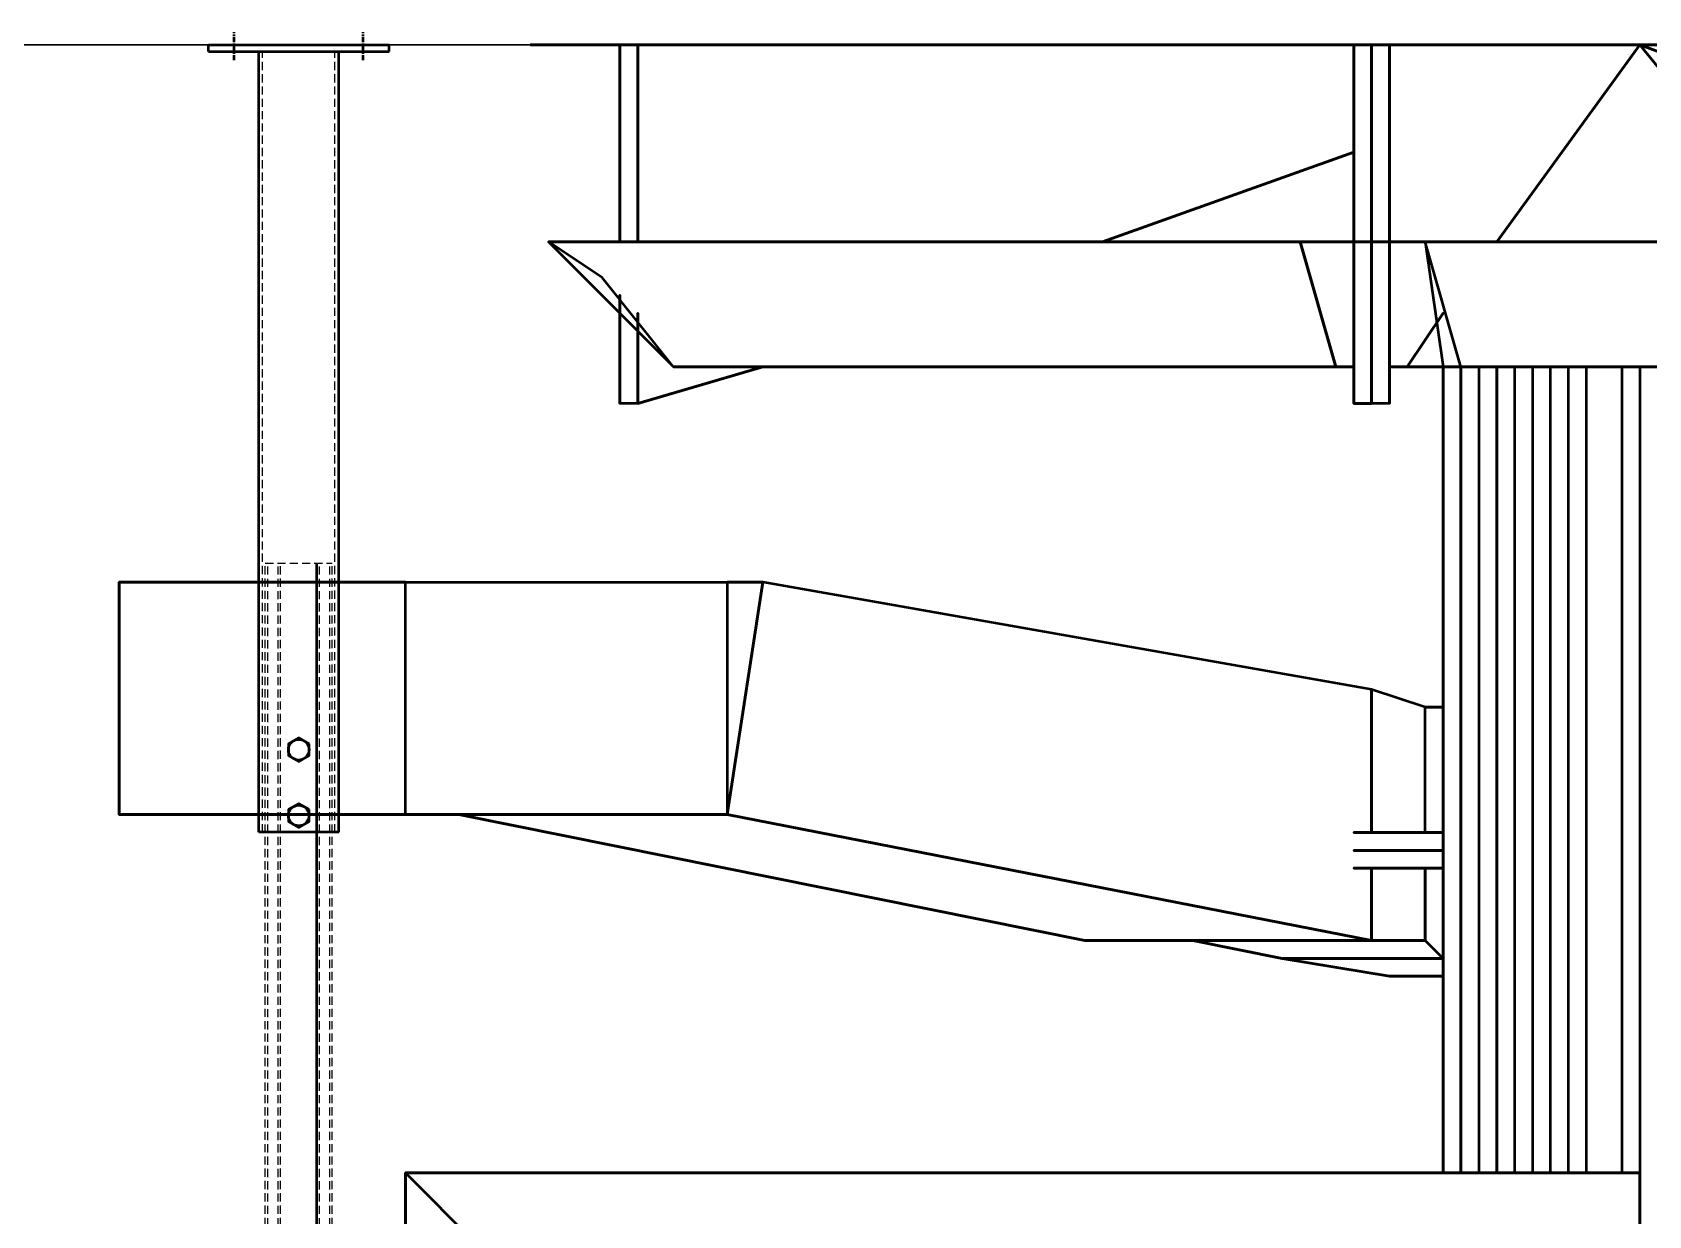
# Model space of a CAD drawing. Header units: millimetres. Extents: x 0 to 461941, y -159644 to 4828.
# Drawn here: x 234305 to 235558, y -155305 to -154388 of the extents above; entities that cross this region are included whole.
import ezdxf

# ---------------------------------------------------------------- set-up
doc = ezdxf.new("R2010")
doc.units = ezdxf.units.MM
for name, pattern in [('Xref Conv Decant In$0$AM_ISO02W050', [7.5, 6, -1.5]), ('Xref Conv Decant In$0$CENTER', [7, 4, -1, 1, -1]), ('Xref Conv Decant In$0$HIDDEN', [9.525, 6.35, -3.175])]:
    doc.linetypes.add(name, pattern=pattern)
for name, color, linetype in [('AM_BOR', 4, 'Continuous'), ('Xref Conv Decant Empty Tote$0$B', 4, 'Continuous'), ('Xref Conv Decant In$0$P_Number1', 4, 'Continuous'), ('Xref Conv Decant Product Tote$0$B', 4, 'Continuous')]:
    doc.layers.add(name, color=color, linetype=linetype)
doc.layers.add('Xref Conv Decant In$0$Conv Decant In Out', color=5, linetype='Continuous', lineweight=50)
doc.layers.add('Xref Conv Decant In$0$Hidden', color=9, linetype='Xref Conv Decant In$0$AM_ISO02W050', lineweight=25)

# ---------------------------------------------------------------- blocks, each defined once
blk = doc.blocks.new('Xref Conv Decant Empty Tote')
at = {"layer": 'Xref Conv Decant Empty Tote$0$B'}
blk.add_line((242903.7, -154397.6), (134788.8, -154397.6), dxfattribs=at)
blk = doc.blocks.new('Xref Conv Decant Product Tote')
at = {"layer": 'Xref Conv Decant Product Tote$0$B'}
blk.add_line((242903.7, -154397.6), (134788.8, -154397.6), dxfattribs=at)
blk = doc.blocks.new('*U452')
at = {"linetype": 'Continuous'}
for p, q in [((0, 0), (0, -59.2)), ((0, 0), (235, 0)), ((235, 0), (235, -59.2)), ((79.4, -141.4), (8.5, -78.2)), ((155.6, -141.4), (226.5, -78.2)), ((91.5, -136.4), (91.5, -287)), ((103.5, -136.4), (103.5, -1227)), ((131.5, -136.4), (131.5, -287)), ((143.5, -136.4), (143.5, -287)), ((79.4, -141.4), (155.6, -141.4)), ((86.5, -1018.5), (148.5, -1018.5)), ((86.5, -1018.5), (86.5, -1623.5)), ((148.5, -1018.5), (148.5, -1623.5)), ((187.5, -1623.5), (47.5, -1623.5)), ((47.5, -1623.5), (47.5, -1628.5)), ((187.5, -1623.5), (187.5, -1628.5)), ((187.5, -1628.5), (47.5, -1628.5))]:
    blk.add_line(p, q, dxfattribs=at)
for p, q in [((6.9, 7.5), (6.9, 2)), ((6.9, 2), (25.4, 2)), ((9.2, 9), (11.5, 9)), ((11.5, 9), (11.5, 2)), ((11.5, 9), (20.8, 9)), ((20.8, 9), (20.8, 2)), ((20.8, 9), (23.1, 9)), ((25.4, 7.5), (25.4, 2)), ((88, 7.5), (88, 2)), ((88, 2), (106.5, 2)), ((90.3, 9), (92.6, 9)), ((92.6, 9), (92.6, 2)), ((92.6, 9), (101.8, 9)), ((101.8, 9), (101.8, 2)), ((101.8, 9), (104.2, 9)), ((106.5, 7.5), (106.5, 2)), ((128.5, 7.5), (128.5, 2)), ((128.5, 2), (147, 2)), ((130.8, 9), (133.2, 9)), ((133.2, 9), (133.2, 2)), ((133.2, 9), (142.4, 9)), ((142.4, 9), (142.4, 2)), ((142.4, 9), (144.7, 9)), ((147, 7.5), (147, 2)), ((209.6, 7.5), (209.6, 2)), ((209.6, 2), (228.1, 2)), ((211.9, 9), (214.2, 9)), ((214.2, 9), (214.2, 2)), ((214.2, 9), (223.5, 9)), ((223.5, 9), (223.5, 2)), ((223.5, 9), (225.8, 9)), ((228.1, 7.5), (228.1, 2)), ((117.5, -109.3), (111.1, -113)), ((123.9, -113), (117.5, -109.3)), ((111.1, -113), (111.1, -120.4)), ((111.1, -120.4), (117.5, -124.1)), ((117.5, -124.1), (123.9, -120.4)), ((123.9, -120.4), (123.9, -113))]:
    blk.add_line(p, q)
at = {"linetype": 'Xref Conv Decant In$0$CENTER'}
for p, q in [((67.5, -1616.7), (67.5, -1638.3)), ((167.5, -1616.7), (167.5, -1638.3))]:
    blk.add_line(p, q, dxfattribs=at)
for points in [[(111.1, -69.4), (117.5, -73.1), (123.9, -69.4), (123.9, -62), (117.5, -58.3), (111.1, -62)], [(109.5, -1036.1), (117.5, -1040.7), (125.5, -1036.1), (125.5, -1026.9), (117.5, -1022.3), (109.5, -1026.9)], [(109.5, -1087.1), (117.5, -1091.7), (125.5, -1087.1), (125.5, -1077.9), (117.5, -1073.3), (109.5, -1077.9)]]:
    blk.add_lwpolyline(points, close=True)
for centre, radius in [((117.5, -65.7), 8.4), ((117.5, -65.7), 6.4), ((117.5, -116.7), 8.4), ((117.5, -116.7), 6.4), ((117.5, -1031.5), 8), ((117.5, -1082.5), 8)]:
    blk.add_circle(centre, radius)
at = {"linetype": 'Continuous'}
blk.add_circle((181.8, -65.7), 3.6, dxfattribs=at)
for centre, radius, start, end in [((9.2, 6.5), 2.53, 23.991, 156.009), ((16.1, 1.1), 7.86, 54.0166, 125.9834), ((23.1, 6.5), 2.53, 23.991, 156.009), ((90.3, 6.5), 2.53, 23.991, 156.009), ((97.2, 1.1), 7.86, 54.0166, 125.9834), ((104.2, 6.5), 2.53, 23.991, 156.009), ((130.8, 6.5), 2.53, 23.991, 156.009), ((137.8, 1.1), 7.86, 54.0166, 125.9834), ((144.7, 6.5), 2.53, 23.991, 156.009), ((211.9, 6.5), 2.53, 23.991, 156.009), ((218.8, 1.1), 7.86, 54.0166, 125.9834), ((225.8, 6.5), 2.53, 23.991, 156.009)]:
    blk.add_arc(centre, radius, start, end)
for centre, radius, start, end in [((25.4, -59.2), 25.4, 180, 228.2691), ((209.6, -59.2), 25.4, 311.7309, 0), ((88.7, -104.7), 4.4, 45, 225), ((116.3, -77.6), 43.1, 224.5473, 271.6144), ((117.5, -75.9), 36.4, 225, 270), ((117.5, -75.9), 36.4, 270, 315), ((118.7, -77.6), 43.1, 268.3856, 315.4527), ((146.3, -104.7), 4.4, 315, 135)]:
    blk.add_arc(centre, radius, start, end, dxfattribs=at)
at = {"layer": 'Xref Conv Decant In$0$Hidden', "linetype": 'Xref Conv Decant In$0$HIDDEN'}
for p, q in [((11.1, -17), (11.1, 2)), ((12.1, -18), (12.1, 2)), ((20.1, -18), (20.1, 2)), ((21.1, -17), (21.1, 2)), ((92.2, -17), (92.2, 2)), ((93.2, -18), (93.2, 2)), ((101.2, -18), (101.2, 2)), ((102.2, -17), (102.2, 2)), ((132.8, -17), (132.8, 2)), ((133.8, -18), (133.8, 2)), ((141.8, -18), (141.8, 2)), ((142.8, -17), (142.8, 2)), ((213.8, -17), (213.8, 2)), ((214.8, -18), (214.8, 2)), ((222.8, -18), (222.8, 2)), ((223.8, -17), (223.8, 2)), ((0, -3), (235, -3)), ((12.1, -18), (11.1, -17)), ((11.1, -17), (21.1, -17)), ((12.1, -18), (20.1, -18)), ((20.1, -18), (21.1, -17)), ((91.5, -18), (91.5, -158.8)), ((91.5, -18), (143.5, -18)), ((92.2, -17), (102.2, -17)), ((93.2, -18), (92.2, -17)), ((93.2, -18), (101.2, -18)), ((93.5, -18), (93.5, -1227)), ((101.2, -18), (102.2, -17)), ((101.5, -18), (101.5, -1227)), ((103.5, -18), (103.5, -158.8)), ((131.5, -18), (131.5, -158.8)), ((132.8, -17), (142.8, -17)), ((133.8, -18), (132.8, -17)), ((133.5, -18), (133.5, -1227)), ((133.8, -18), (141.8, -18)), ((141.5, -18), (141.5, -1227)), ((141.8, -18), (142.8, -17)), ((143.5, -18), (143.5, -158.8)), ((213.8, -17), (223.8, -17)), ((214.8, -18), (213.8, -17)), ((214.8, -18), (222.8, -18)), ((222.8, -18), (223.8, -17)), ((96.5, -118), (138.5, -118)), ((96.5, -120), (138.5, -120)), ((91.5, -128), (91.5, -173)), ((93.5, -128), (93.5, -173)), ((141.5, -128), (141.5, -173)), ((143.5, -128), (143.5, -173)), ((91.5, -142), (91.5, -1227)), ((103.5, -142), (103.5, -287)), ((131.5, -142), (131.5, -1227)), ((143.5, -142), (143.5, -1227)), ((101.5, -170), (101.5, -173)), ((101.5, -170), (103.5, -170)), ((103.5, -170), (103.5, -173)), ((131.5, -170), (131.5, -173)), ((131.5, -170), (133.5, -170)), ((133.5, -170), (131.5, -170)), ((133.5, -170), (133.5, -173)), ((133.5, -170), (133.5, -173)), ((96.5, -176), (98.5, -176)), ((98.5, -178), (96.5, -178)), ((138.5, -176), (136.5, -176)), ((136.5, -178), (138.5, -178)), ((96.5, -643), (138.5, -643)), ((96.5, -645), (138.5, -645)), ((91.5, -653), (91.5, -698)), ((93.5, -653), (93.5, -698)), ((141.5, -653), (141.5, -698)), ((143.5, -653), (143.5, -698)), ((96.5, -701), (98.5, -701)), ((101.5, -695), (103.5, -695)), ((101.5, -695), (101.5, -698)), ((103.5, -695), (103.5, -698)), ((133.5, -695), (131.5, -695)), ((131.5, -695), (133.5, -695)), ((131.5, -695), (131.5, -698)), ((133.5, -695), (133.5, -698)), ((133.5, -695), (133.5, -698)), ((138.5, -701), (136.5, -701)), ((98.5, -703), (96.5, -703)), ((136.5, -703), (138.5, -703)), ((89.5, -1018.5), (89.5, -1623.5)), ((145.5, -1018.5), (145.5, -1623.5)), ((143.5, -1227), (91.5, -1227))]:
    blk.add_line(p, q, dxfattribs=at)
at = {"layer": 'Xref Conv Decant In$0$Hidden', "linetype": 'Xref Conv Decant In$0$CENTER'}
for p, q in [((16.1, 10.6), (16.1, -9.3)), ((97.2, -8.6), (97.2, 11.3)), ((97.2, 10.6), (97.2, -9.3)), ((137.8, -8.6), (137.8, 11.3)), ((218.8, -8.6), (218.8, 11.3))]:
    blk.add_line(p, q, dxfattribs=at)
at = {"layer": 'Xref Conv Decant In$0$Hidden'}
for p, q in [((16.1, 8.6), (16.1, -11.3)), ((97.2, 8.6), (97.2, -11.3)), ((137.8, 8.6), (137.8, -11.3)), ((218.8, 8.6), (218.8, -11.3))]:
    blk.add_line(p, q, dxfattribs=at)
for points in [[(6.9, -5), (4.9, -3)], [(27.4, -3), (4.9, -3)], [(25.4, -5), (6.9, -5)], [(6.9, -10.5), (6.9, -5)], [(23.1, -12), (20.8, -12), (11.5, -12), (9.2, -12)], [(11.5, -12), (11.5, -5)], [(20.8, -12), (20.8, -5)], [(27.4, -3), (25.4, -5)], [(25.4, -10.5), (25.4, -5)], [(88, -5), (86, -3)], [(108.5, -3), (86, -3)], [(106.5, -5), (88, -5)], [(88, -10.5), (88, -5)], [(104.2, -12), (101.8, -12), (92.6, -12), (90.3, -12)], [(92.6, -12), (92.6, -5)], [(101.8, -12), (101.8, -5)], [(108.5, -3), (106.5, -5)], [(106.5, -10.5), (106.5, -5)], [(128.5, -5), (126.5, -3)], [(149, -3), (126.5, -3)], [(147, -5), (128.5, -5)], [(128.5, -10.5), (128.5, -5)], [(144.7, -12), (142.4, -12), (133.2, -12), (130.8, -12)], [(133.2, -12), (133.2, -5)], [(142.4, -12), (142.4, -5)], [(149, -3), (147, -5)], [(147, -10.5), (147, -5)], [(209.6, -5), (207.6, -3)], [(230.1, -3), (207.6, -3)], [(228.1, -5), (209.6, -5)], [(209.6, -10.5), (209.6, -5)], [(225.8, -12), (223.5, -12), (214.2, -12), (211.9, -12)], [(214.2, -12), (214.2, -5)], [(223.5, -12), (223.5, -5)], [(230.1, -3), (228.1, -5)], [(228.1, -10.5), (228.1, -5)]]:
    blk.add_lwpolyline(points, dxfattribs=at)
for centre, radius, start, end in [((9.2, -9.5), 2.53, 203.991, 336.009), ((16.1, -4.1), 7.86, 234.0166, 305.9834), ((23.1, -9.5), 2.53, 203.991, 336.009), ((90.3, -9.5), 2.53, 203.991, 336.009), ((97.2, -4.1), 7.86, 234.0166, 305.9834), ((104.2, -9.5), 2.53, 203.991, 336.009), ((130.8, -9.5), 2.53, 203.991, 336.009), ((137.8, -4.1), 7.86, 234.0166, 305.9834), ((144.7, -9.5), 2.53, 203.991, 336.009), ((211.9, -9.5), 2.53, 203.991, 336.009), ((218.8, -4.1), 7.86, 234.0166, 305.9834), ((225.8, -9.5), 2.53, 203.991, 336.009)]:
    blk.add_arc(centre, radius, start, end, dxfattribs=at)
at = {"layer": 'Xref Conv Decant In$0$Hidden', "linetype": 'Xref Conv Decant In$0$HIDDEN'}
for centre, radius, start, end in [((96.5, -123), 5, 90, 180), ((96.5, -123), 3, 90, 180), ((138.5, -123), 5, 0, 90), ((138.5, -123), 3, 0, 90), ((96.5, -173), 5, 180, 270), ((96.5, -173), 5, 180, 270), ((96.5, -173), 3, 180, 270), ((98.5, -173), 3, 270, 0), ((98.5, -173), 5, 270, 0), ((136.5, -173), 5, 180, 270), ((136.5, -173), 3, 180, 270), ((138.5, -173), 5, 270, 0), ((138.5, -173), 3, 270, 0), ((96.5, -648), 5, 90, 180), ((96.5, -648), 3, 90, 180), ((138.5, -648), 5, 0, 90), ((138.5, -648), 3, 0, 90), ((96.5, -698), 5, 180, 270), ((96.5, -698), 5, 180, 270), ((96.5, -698), 3, 180, 270), ((98.5, -698), 5, 270, 0), ((98.5, -698), 3, 270, 0), ((136.5, -698), 5, 180, 270), ((136.5, -698), 3, 180, 270), ((138.5, -698), 3, 270, 0), ((138.5, -698), 5, 270, 0)]:
    blk.add_arc(centre, radius, start, end, dxfattribs=at)
blk = doc.blocks.new('Xref Conv Decant In$0$spiralelevationmo')
at = {"flags": 128}
for points in [[(0, 929.3), (-901, 929.3), (-901, 1637), (-901, 929.3), (-956.4, 873.9), (-956.4, 1637), (-956.4, 873.9)], [(-956.4, 873.9), (-901, 929.3), (-901, 1637)], [(-152.4, 249.3), (-152.4, 873.9)], [(-124.7, 249.3), (-124.7, 873.9)], [(-124.7, 249.3), (-124.7, 873.9)], [(-97, 249.3), (-97, 873.9)], [(-97, 249.3), (-97, 873.9)], [(-83.1, 249.3), (-83.1, 873.9)], [(-83.1, 249.3), (-83.1, 873.9)], [(-69.3, 249.3), (-69.3, 873.9)], [(-69.3, 249.3), (-69.3, 873.9)], [(-55.4, 249.3), (-55.4, 873.9)], [(-55.4, 249.3), (-55.4, 873.9)], [(-41.6, 249.3), (-41.6, 873.9)], [(-41.6, 249.3), (-41.6, 873.9)], [(-13.9, 249.3), (-13.9, 873.9)], [(-13.9, 249.3), (-13.9, 873.9)], [(0, 249.3), (0, 873.9)], [(0, 249.3), (0, 873.9)], [(-193.9, 721.5), (-152.4, 721.5), (-193.9, 721.5), (-277, 707.7)], [(-152.4, 721.5), (-193.9, 721.5)], [(-277, 707.7), (-346.3, 693.8), (-277, 707.7), (-152.4, 707.7), (-166.2, 693.8), (-166.2, 637.8)], [(-166.2, 637.8), (-166.2, 693.8), (-152.4, 707.7), (-277, 707.7), (-346.3, 693.8)], [(-207.8, 637.8), (-207.8, 693.8), (-166.2, 693.8), (-346.3, 693.8), (-430, 693.8), (-914.9, 596.3)], [(-430, 693.8), (-207.8, 693.8), (-707.1, 596.3)], [(-166.2, 610.1), (-166.2, 513.1), (-207.8, 499.3), (-679.4, 416.2), (-707.1, 596.3), (-207.8, 693.8), (-430, 693.8), (-346.3, 693.8)], [(-430, 693.8), (-346.3, 693.8), (-166.2, 693.8), (-207.8, 693.8), (-207.8, 637.8)], [(-152.4, 637.8), (-221.6, 637.8)], [(-152.4, 637.8), (-207.8, 637.8)], [(-152.4, 624), (-221.6, 624)], [(-207.8, 610.1), (-207.8, 499.3), (-679.4, 416.2), (-707.1, 596.3)], [(-152.4, 610.1), (-207.8, 610.1)], [(-152.4, 513.1), (-166.2, 513.1), (-207.8, 499.3), (-207.8, 610.1)], [(-166.2, 610.1), (-166.2, 513.1), (-152.4, 513.1)], [(-956.4, 596.3), (-1178.1, 596.3), (-1178.1, 416.2), (-956.4, 416.2), (-707.1, 416.2)], [(-1178.1, 596.3), (-1178.1, 416.2), (-956.4, 416.2)], [(-956.4, 596.3), (-707.1, 596.3)], [(-956.4, 596.3), (-956.4, 416.2)], [(-707.1, 596.3), (-679.4, 416.2)], [(-776.3, 277.7), (-790.2, 277.7)], [(-776.3, 277.7), (-790.2, 277.7)], [(-790.2, 277.7), (-790.2, 193.9)], [(-776.3, 207.8), (-776.3, 277.7)], [(-776.3, 221.6), (-776.3, 277.7)], [(-207.8, 277.7), (-207.8, 152.4), (-207.8, 0), (-207.8, 152.4), (-207.8, 277.7), (-221.6, 277.7), (-207.8, 277.7), (-207.8, 152.4)], [(-207.8, 152.4), (-207.8, 0), (-207.8, 152.4), (-207.8, 277.7)], [(-193.9, 152.4), (-193.9, 277.7), (-207.8, 277.7)], [(-193.9, 277.7), (-193.9, 152.4), (-193.9, 0), (-193.9, 152.4), (-193.9, 277.7), (-207.8, 277.7)], [(-193.9, 152.4), (-193.9, 277.7)], [(-193.9, 0), (-193.9, 152.4), (-193.9, 277.7)], [(-748.6, 249.3), (-804, 180.1), (-845.6, 152.4), (-263.2, 152.4), (-845.6, 152.4)], [(-748.6, 249.3), (-845.6, 152.4), (-263.2, 152.4)], [(-138.5, 249.3), (-166.2, 152.4), (13.9, 152.4), (-166.2, 152.4), (-263.2, 152.4), (-235.5, 249.3)], [(-235.5, 249.3), (-263.2, 152.4), (-166.2, 152.4), (-152.4, 249.3)], [(-235.5, 249.3), (-263.2, 152.4), (-166.2, 152.4)], [(-221.6, 249.3), (-235.5, 249.3)], [(13.9, 249.3), (-138.5, 249.3), (-166.2, 152.4), (13.9, 152.4), (-166.2, 152.4), (-152.4, 249.3), (-193.9, 249.3)], [(-776.3, 0), (-776.3, 152.4)], [(-221.6, 152.4), (-221.6, 0)], [(-762.5, 0), (-776.3, 0), (-790.2, 0), (-859.5, 0), (-776.3, 0)], [(-790.2, 0), (-776.3, 0)], [(-790.2, 0), (-776.3, 0)], [(-97, 0), (-69.3, 0), (-97, 0), (-332.5, 0)]]:
    blk.add_lwpolyline(points, dxfattribs=at)
for points in [[(-956.4, 873.9), (-956.4, 1637)], [(-956.4, 873.9), (0, 873.9), (0, 929.3), (-901, 929.3), (0, 929.3), (0, 873.9)], [(-956.4, 873.9), (0, 873.9)], [(-152.4, 873.9), (-152.4, 249.3)], [(-152.4, 873.9), (-152.4, 249.3)], [(-152.4, 873.9), (-152.4, 249.3)], [(-138.5, 873.9), (-138.5, 249.3)], [(-138.5, 873.9), (-138.5, 249.3)], [(-110.8, 873.9), (-110.8, 249.3)], [(-110.8, 873.9), (-110.8, 249.3)], [(-277, 707.7), (-193.9, 721.5)], [(-152.4, 721.5), (-193.9, 721.5)], [(-430, 693.8), (-914.9, 596.3)], [(-221.6, 637.8), (-152.4, 637.8)], [(-221.6, 637.8), (-152.4, 637.8)], [(-221.6, 637.8), (-152.4, 637.8)], [(-221.6, 637.8), (-152.4, 637.8)], [(-152.4, 637.8), (-221.6, 637.8)], [(-152.4, 637.8), (-207.8, 637.8)], [(-207.8, 637.8), (-152.4, 637.8)], [(-207.8, 637.8), (-152.4, 637.8)], [(-207.8, 637.8), (-152.4, 637.8)], [(-221.6, 624), (-152.4, 624)], [(-221.6, 624), (-152.4, 624)], [(-221.6, 624), (-152.4, 624)], [(-221.6, 624), (-152.4, 624)], [(-221.6, 624), (-152.4, 624)], [(-152.4, 624), (-221.6, 624)], [(-152.4, 624), (-221.6, 624)], [(-221.6, 610.1), (-152.4, 610.1)], [(-152.4, 610.1), (-221.6, 610.1), (-152.4, 610.1), (-207.8, 610.1)], [(-207.8, 610.1), (-152.4, 610.1)], [(-207.8, 610.1), (-152.4, 610.1)], [(-1178.1, 416.2), (-1178.1, 596.3), (-956.4, 596.3), (-956.4, 416.2)], [(-1178.1, 596.3), (-956.4, 596.3)], [(-956.4, 596.3), (-1178.1, 596.3)], [(-956.4, 596.3), (-956.4, 416.2), (-707.1, 416.2), (-679.4, 416.2), (-707.1, 596.3)], [(-707.1, 596.3), (-956.4, 596.3), (-956.4, 416.2), (-707.1, 416.2)], [(-679.4, 416.2), (-707.1, 596.3)], [(-679.4, 416.2), (-707.1, 416.2), (-707.1, 596.3)], [(-956.4, 416.2), (-1178.1, 416.2)], [(-790.2, 277.7), (-790.2, 193.9)], [(-790.2, 277.7), (-790.2, 207.8)], [(-790.2, 277.7), (-790.2, 207.8)], [(-790.2, 277.7), (-790.2, 207.8)], [(-790.2, 277.7), (-790.2, 207.8)], [(-790.2, 277.7), (-790.2, 207.8)], [(-790.2, 277.7), (-790.2, 207.8)], [(-790.2, 277.7), (-790.2, 207.8)], [(-790.2, 207.8), (-790.2, 277.7)], [(-790.2, 207.8), (-790.2, 277.7)], [(-790.2, 207.8), (-790.2, 277.7)], [(-790.2, 207.8), (-790.2, 277.7)], [(-790.2, 207.8), (-790.2, 277.7)], [(-790.2, 207.8), (-790.2, 277.7)], [(-776.3, 277.7), (-776.3, 207.8)], [(-776.3, 277.7), (-776.3, 221.6)], [(-776.3, 277.7), (-776.3, 221.6)], [(-776.3, 277.7), (-776.3, 221.6)], [(-776.3, 277.7), (-776.3, 221.6)], [(-776.3, 277.7), (-776.3, 221.6)], [(-776.3, 221.6), (-776.3, 277.7)], [(-776.3, 221.6), (-776.3, 277.7)], [(-776.3, 221.6), (-776.3, 277.7)], [(-776.3, 277.7), (-679.4, 249.3)], [(-776.3, 277.7), (-776.3, 207.8)], [(-221.6, 277.7), (-221.6, 152.4)], [(-221.6, 152.4), (-221.6, 277.7), (-221.6, 152.4), (-221.6, 0)], [(-207.8, 277.7), (-207.8, 152.4)], [(-207.8, 277.7), (-207.8, 152.4)], [(-207.8, 277.7), (-207.8, 152.4)], [(-207.8, 277.7), (-207.8, 152.4)], [(-207.8, 277.7), (-207.8, 152.4)], [(-207.8, 277.7), (-207.8, 152.4)], [(-207.8, 277.7), (-207.8, 152.4), (-207.8, 0), (-207.8, 152.4)], [(-207.8, 0), (-207.8, 152.4), (-207.8, 277.7), (-207.8, 152.4)], [(-207.8, 0), (-207.8, 152.4), (-207.8, 277.7), (-207.8, 152.4)], [(-207.8, 152.4), (-207.8, 277.7)], [(-207.8, 0), (-207.8, 152.4), (-207.8, 277.7), (-207.8, 152.4)], [(-207.8, 0), (-207.8, 152.4), (-207.8, 277.7), (-207.8, 152.4)], [(-207.8, 0), (-207.8, 152.4), (-207.8, 277.7), (-207.8, 152.4)], [(-207.8, 0), (-207.8, 152.4), (-207.8, 277.7), (-207.8, 152.4)], [(-193.9, 277.7), (-193.9, 152.4)], [(-193.9, 277.7), (-193.9, 152.4)], [(-193.9, 277.7), (-193.9, 152.4)], [(-193.9, 0), (-193.9, 152.4), (-193.9, 277.7), (-193.9, 152.4)], [(-193.9, 277.7), (-193.9, 152.4), (-193.9, 0), (-193.9, 152.4)], [(-193.9, 0), (-193.9, 152.4), (-193.9, 277.7), (-193.9, 152.4)], [(-263.2, 152.4), (-166.2, 152.4), (-263.2, 152.4), (-235.5, 249.3), (-748.6, 249.3), (-845.6, 152.4)], [(-748.6, 249.3), (-235.5, 249.3)], [(-221.6, 249.3), (-235.5, 249.3)], [(-221.6, 249.3), (-235.5, 249.3)], [(-138.5, 249.3), (-193.9, 249.3), (-152.4, 249.3)], [(-193.9, 249.3), (-152.4, 249.3), (-138.5, 249.3)], [(-180.1, 249.3), (-152.4, 207.8)], [(13.9, 249.3), (-138.5, 249.3)], [(-790.2, 152.4), (-790.2, 0)], [(-790.2, 152.4), (-790.2, 0)], [(-790.2, 152.4), (-790.2, 0)], [(-790.2, 152.4), (-790.2, 0)], [(-790.2, 152.4), (-790.2, 0)], [(-790.2, 152.4), (-790.2, 0)], [(-790.2, 152.4), (-790.2, 0)], [(-790.2, 152.4), (-790.2, 0)], [(-790.2, 152.4), (-790.2, 0)], [(-790.2, 152.4), (-790.2, 0)], [(-790.2, 152.4), (-790.2, 0)], [(-790.2, 152.4), (-790.2, 0)], [(-790.2, 152.4), (-790.2, 0)], [(-790.2, 152.4), (-790.2, 0)], [(-790.2, 152.4), (-790.2, 0)], [(-790.2, 152.4), (-790.2, 0)], [(-790.2, 152.4), (-790.2, 0)], [(-776.3, 152.4), (-776.3, 0)], [(-776.3, 152.4), (-776.3, 0)], [(-776.3, 152.4), (-776.3, 0)], [(-776.3, 152.4), (-776.3, 0)], [(-776.3, 152.4), (-776.3, 0)], [(-776.3, 152.4), (-776.3, 0)], [(-776.3, 152.4), (-776.3, 0)], [(-776.3, 152.4), (-776.3, 0)], [(-776.3, 152.4), (-776.3, 0)], [(-776.3, 152.4), (-776.3, 0)], [(-776.3, 152.4), (-776.3, 0)], [(-416.2, 152.4), (-221.6, 83.1)], [(-221.6, 152.4), (-221.6, 0)], [(-207.8, 152.4), (-207.8, 0)], [(-207.8, 152.4), (-207.8, 0)], [(-207.8, 152.4), (-207.8, 0)], [(-207.8, 152.4), (-207.8, 0)], [(-207.8, 152.4), (-207.8, 0)], [(-207.8, 152.4), (-207.8, 0)], [(-193.9, 152.4), (-193.9, 0)], [(-193.9, 152.4), (-193.9, 0)], [(-193.9, 152.4), (-193.9, 0)], [(-193.9, 152.4), (-193.9, 0)], [(-110.8, 152.4), (0, 0)], [(124.7, 152.4), (0, 0)], [(415.6, 152.4), (0, 0)], [(-790.2, 0), (-859.5, 0), (-776.3, 0), (-859.5, 0)], [(-790.2, 0), (-776.3, 0), (-859.5, 0)], [(-776.3, 0), (-720.9, 0)], [(-720.9, 0), (-776.3, 0), (-762.5, 0), (-776.3, 0)], [(-332.5, 0), (-748.6, 0)], [(-97, 0), (-332.5, 0), (-97, 0), (-69.3, 0)], [(0, 0), (-69.3, 0)], [(0, 0), (-69.3, 0)], [(720.9, 0), (0, 0)]]:
    blk.add_lwpolyline(points, close=True, dxfattribs=at)
blk = doc.blocks.new('Xref Conv Decant In')
at = {"layer": 'Xref Conv Decant In$0$P_Number1'}
blk.add_line((146225.2, -154397.6), (236367.6, -154397.6), dxfattribs=at)
at = {"layer": 'Xref Conv Decant In$0$Conv Decant In Out', "rotation": 180}
blk.add_blockref('*U452', (234629.1, -156026.1), dxfattribs=at)
at = {"layer": 'Xref Conv Decant In$0$Conv Decant In Out', "xscale": -1, "rotation": 180}
blk.add_blockref('Xref Conv Decant In$0$spiralelevationmo', (235550.7, -154397.6), dxfattribs=at)

msp = doc.modelspace()

# ---------------------------------------------------------------- block references
for name in ['Xref Conv Decant Empty Tote', 'Xref Conv Decant Product Tote']:
    msp.add_blockref(name, (0, 0))
at = {"layer": 'AM_BOR'}
for name in ['Xref Conv Decant Product Tote', 'Xref Conv Decant In']:
    msp.add_blockref(name, (0, 0), dxfattribs=at)

doc.saveas('drawing.dxf')
